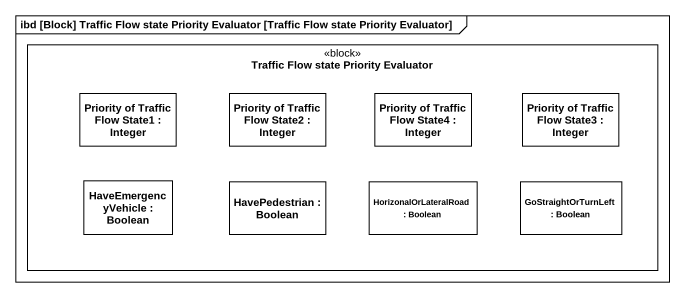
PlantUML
@startuml
mainframe ibd [Block] Traffic Flow state Priority Evaluator [Traffic Flow state Priority Evaluator]
rectangle "Traffic Flow state Priority Evaluator" as Traffic_Flow_state_Priority <<block>> {
  rectangle "Priority of Traffic Flow State1 : Integer" as Priority_of_Traffic_Flow
  rectangle "Priority of Traffic Flow State2 : Integer" as Priority_of_Traffic_Flow_2
  rectangle "Priority of Traffic Flow State4 : Integer" as Priority_of_Traffic_Flow_3
  rectangle "Priority of Traffic Flow State3 : Integer" as Priority_of_Traffic_Flow_4
  rectangle "HaveEmergencyVehicle : Boolean" as HaveEmergencyVehicle
  rectangle "HavePedestrian : Boolean" as HavePedestrian
  rectangle "HorizonalOrLateralRoad : Boolean" as HorizonalOrLateralRoad
  rectangle "GoStraightOrTurnLeft : Boolean" as GoStraightOrTurnLeft
}
@enduml
